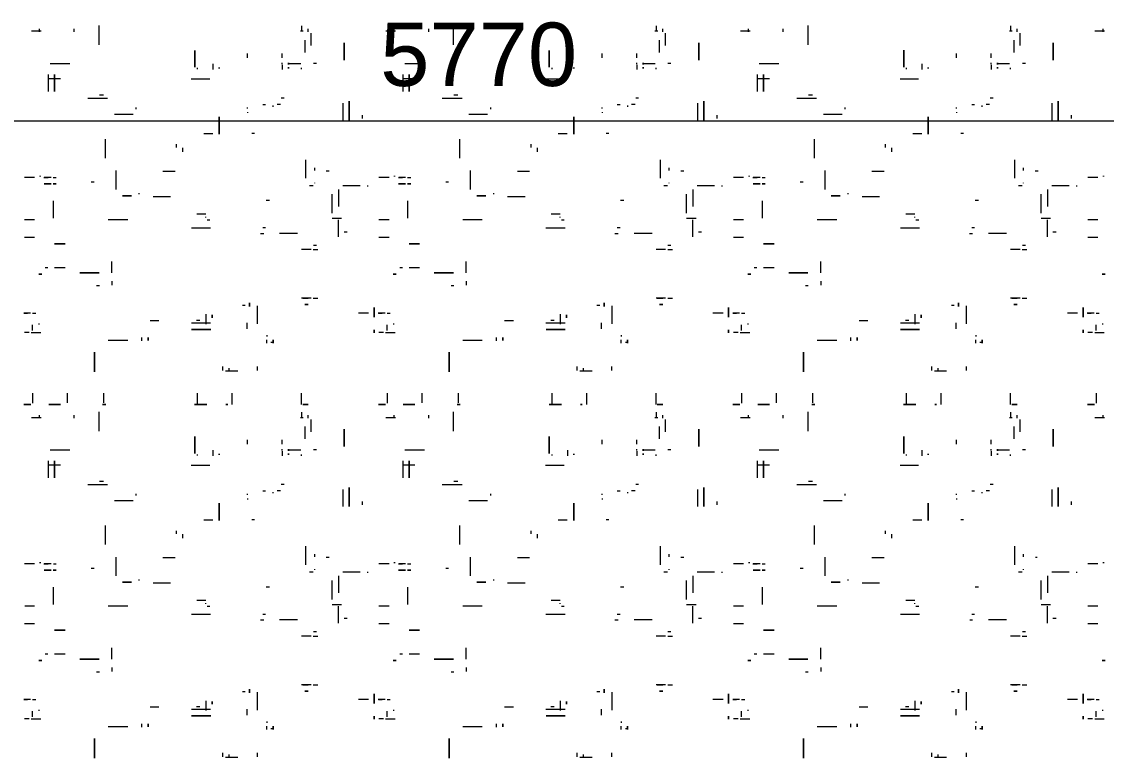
# Model space of a CAD drawing. Header units: millimetres. Extents: x -21051 to 202668, y -15646 to 13691.
# Drawn here: x -10191 to -8479, y 4382 to 5544 of the extents above; entities that cross this region are included whole.
import ezdxf

# ---------------------------------------------------------------- set-up
doc = ezdxf.new("R2010")
doc.units = ezdxf.units.MM
for name, color, linetype, lineweight in [('A-ANNO-DIMS', 211, 'Continuous', 9), ('A-ANNO-DIMS-100', 211, 'Continuous', 9), ('G-IMPT', 8, 'Continuous', 5), ('I-FURN', 30, 'Continuous', 5)]:
    doc.layers.add(name, color=color, linetype=linetype, lineweight=lineweight)
doc.layers.get('0').off()
doc.layers.get('I-FURN').off()
doc.styles.add('Arial_3', font='arial.ttf', dxfattribs={"height": 100})
doc.dimstyles.new('Arial_1_0', dxfattribs={"dimscale": 304.8, "dimtxt": 102.02594, "dimasz": 0.328084, "dimexe": 0.328084, "dimexo": 0.0625, "dimgap": 0.082021, "dimtad": 1, "dimdec": 0, "dimzin": 0, "dimdsep": 46, "dimtxsty": 'Arial_3', "dimblk1": 'OBLIQUE', "dimblk2": 'OBLIQUE', "dimsah": 1, "dimcen": 0.09, "dimdle": 0.328084, "dimazin": 0, "dimtfac": 1, "dimtdec": 4, "dimtix": 1, "dimtmove": 0, "dimatfit": 3, "dimfxl": 0.492126, "dimfxlon": 1, "dimtvp": 1, "dimtolj": 1, "dimtzin": 0, "dimarcsym": 2})

# ---------------------------------------------------------------- blocks, each defined once
blk = doc.blocks.new('FUR_8_Carpet - _-1171524-00_Ground floor')
at = {"layer": 'G-IMPT'}
for p, q in [((-438.1, -284), (-438.1, -281.5)), ((-438.1, -287.7), (-438.1, -284)), ((-397, -280.7), (-407.5, -280.7)), ((-393.4, -285), (-393.4, -279.6)), ((-388.2, -280.7), (-392.1, -280.7)), ((-383.4, -287.5), (-383.4, -281.5)), ((121.2, -287.7), (121.2, -281.5)), ((165.9, -285), (165.9, -279.6)), ((175.9, -287.5), (175.9, -281.5)), ((680.6, -287.7), (680.6, -281.5)), ((725.3, -285), (725.3, -279.6)), ((735.3, -287.5), (735.3, -281.5)), ((-453.3, -324.6), (-453.3, -327.3)), ((106.1, -324.6), (106.1, -329.8)), ((665.4, -324.6), (665.4, -329.8)), ((-641.1, -341.3), (-656.1, -341.3)), ((-637.7, -341.3), (-630.3, -341.3)), ((-464.3, -325.7), (-459.8, -325.7)), ((-463.3, -329.8), (-463.3, -326.7)), ((-463.3, -326.7), (-463.3, -329.8)), ((-453.3, -327.3), (-453.3, -329.8)), ((-453.3, -337.2), (-453.3, -335.1)), ((-256.4, -328.2), (-256.4, -333.2)), ((-203.3, -329), (-234.1, -329)), ((-81.7, -341.3), (-96.7, -341.3)), ((-78.4, -341.3), (-71, -341.3)), ((95.1, -325.7), (99.5, -325.7)), ((106.1, -337.2), (106.1, -335.1)), ((303, -328.2), (303, -333.2)), ((356.1, -329), (325.3, -329)), ((477.7, -341.3), (462.7, -341.3)), ((481, -341.3), (488.4, -341.3)), ((654.5, -325.7), (658.9, -325.7)), ((665.4, -337.2), (665.4, -335.1)), ((862.3, -328.2), (862.3, -333.2)), ((915.4, -329), (884.6, -329)), ((1034.4, -341.3), (1022, -341.3)), ((1037, -341.3), (1034.4, -341.3)), ((1040.3, -341.3), (1045.4, -341.3)), ((1045.4, -341.3), (1047.7, -341.3)), ((-653.3, -355.5), (-653.3, -353.8)), ((-643.3, -344.7), (-643.3, -353.4)), ((-439, -355.2), (-439, -367.4)), ((-422.3, -347.3), (-422.3, -356.7)), ((-364.8, -355.8), (-334.6, -355.8)), ((-357.2, -369.9), (-357.2, -354.5)), ((-93.9, -355.5), (-93.9, -353.8)), ((-83.9, -344.7), (-83.9, -353.4)), ((120.3, -355.2), (120.3, -383.3)), ((137.1, -347.3), (137.1, -356.7)), ((194.5, -355.8), (224.8, -355.8)), ((202.1, -369.9), (202.1, -354.5)), ((465.4, -355.5), (465.4, -353.8)), ((475.4, -344.7), (475.4, -353.4)), ((679.7, -355.2), (679.7, -383.3)), ((696.4, -347.3), (696.4, -356.7)), ((753.9, -355.8), (784.1, -355.8)), ((761.5, -369.9), (761.5, -354.5)), ((1024.8, -355.5), (1024.8, -353.8)), ((1034.8, -344.7), (1034.8, -353.4)), ((-643.3, -371.8), (-648.2, -371.8)), ((-640.1, -371.8), (-629.2, -371.8)), ((-629.6, -371.8), (-635.3, -371.8)), ((-613.9, -371.8), (-598, -371.8)), ((-439, -367.4), (-439, -383.3)), ((-342.5, -360.6), (-347.6, -360.6)), ((-283.3, -359.5), (-269.2, -359.5)), ((-83.9, -371.8), (-88.8, -371.8)), ((-80.7, -371.8), (-69.9, -371.8)), ((-70.3, -371.8), (-76, -371.8)), ((-54.6, -371.8), (-38.7, -371.8)), ((216.9, -360.6), (211.7, -360.6)), ((276, -359.5), (290.2, -359.5)), ((475.4, -371.8), (470.5, -371.8)), ((478.6, -371.8), (489.5, -371.8)), ((489.1, -371.8), (483.4, -371.8)), ((504.8, -371.8), (520.7, -371.8)), ((776.3, -360.6), (771.1, -360.6)), ((835.4, -359.5), (849.5, -359.5)), ((1034.8, -371.8), (1029.9, -371.8)), ((1038, -371.8), (1041, -371.8)), ((1041, -371.8), (1048.8, -371.8)), ((1048.4, -371.8), (1042.7, -371.8)), ((-518.3, -384.5), (-518.3, -385.9)), ((-419.3, -383.8), (-414.9, -383.8)), ((41.1, -384.5), (41.1, -385.9)), ((140, -383.8), (144.5, -383.8)), ((600.4, -384.5), (600.4, -385.9)), ((699.4, -383.8), (703.8, -383.8)), ((-526.6, -395.2), (-534, -395.2)), ((-523.3, -395.2), (-508.3, -395.2)), ((32.7, -395.2), (25.3, -395.2)), ((36, -395.2), (51, -395.2)), ((592.1, -395.2), (584.7, -395.2)), ((595.4, -395.2), (610.4, -395.2)), ((-208.7, -422.1), (-208.7, -415.9)), ((-189.2, -415.1), (-184.8, -415.1)), ((350.7, -422.1), (350.7, -415.9)), ((370.2, -415.1), (374.6, -415.1)), ((910, -422.1), (910, -415.9)), ((929.5, -415.1), (933.9, -415.1)), ((-208.7, -435.4), (-208.7, -453.2)), ((-135.3, -443.6), (-118.6, -443.6)), ((-108.2, -443.6), (-103.7, -443.6)), ((350.7, -435.4), (350.7, -453.2)), ((424.1, -443.6), (440.8, -443.6)), ((451.2, -443.6), (455.6, -443.6)), ((910, -435.4), (910, -453.2)), ((983.4, -443.6), (1000.1, -443.6)), ((1010.6, -443.6), (1012.7, -443.6)), ((1012.7, -443.6), (1015, -443.6)), ((-526.6, -472), (-534, -472)), ((-531.9, -478.6), (-527.1, -478.6)), ((-523.3, -472), (-508.3, -472)), ((32.7, -472), (25.3, -472)), ((27.5, -478.6), (32.2, -478.6)), ((36, -472), (51, -472)), ((592.1, -472), (584.7, -472)), ((586.8, -478.6), (591.6, -478.6)), ((595.4, -472), (610.4, -472)), ((-646.3, -491), (-630.4, -491)), ((-566.5, -492.2), (-566.5, -494.1)), ((-566.5, -494.1), (-566.5, -519.1)), ((-87, -491), (-71.1, -491)), ((-7.1, -492.2), (-7.1, -494.1)), ((-7.1, -494.1), (-7.1, -519.1)), ((472.4, -491), (488.3, -491)), ((552.2, -492.2), (552.2, -494.1)), ((552.2, -494.1), (552.2, -519.1)), ((1031.7, -491), (1047.6, -491)), ((-580.1, -499.8), (-575.3, -499.8)), ((-502.1, -497.6), (-473.6, -497.6)), ((-447, -506.7), (-451.5, -506.7)), ((-444.3, -497.6), (-448.5, -497.6)), ((-364.8, -506.1), (-334.6, -506.1)), ((-20.7, -499.8), (-15.9, -499.8)), ((57.2, -497.6), (85.7, -497.6)), ((112.3, -506.7), (107.9, -506.7)), ((116, -497.6), (110.9, -497.6)), ((194.5, -506.1), (224.8, -506.1)), ((538.6, -499.8), (543.4, -499.8)), ((616.6, -497.6), (645.1, -497.6)), ((671.7, -506.7), (667.2, -506.7)), ((675.4, -497.6), (670.2, -497.6)), ((753.9, -506.1), (784.1, -506.1)), ((-646.3, -519.1), (-630.4, -519.1)), ((-571.5, -521.2), (-556.5, -521.2)), ((-561.8, -521.2), (-558.2, -521.2)), ((-556.5, -529.7), (-556.5, -534.5)), ((-363.5, -518.7), (-359.1, -518.7)), ((-357.2, -522.6), (-357.2, -523.6)), ((-342.9, -528.7), (-357.1, -528.7)), ((-203.3, -519.8), (-234.1, -519.8)), ((-116.3, -549.2), (-116.3, -521.8)), ((-87, -519.1), (-71.1, -519.1)), ((-12.1, -521.2), (2.9, -521.2)), ((-2.5, -521.2), (1.1, -521.2)), ((2.9, -529.7), (2.9, -534.5)), ((195.8, -518.7), (200.3, -518.7)), ((202.1, -522.6), (202.1, -523.6)), ((216.4, -528.7), (202.3, -528.7)), ((356.1, -519.8), (325.3, -519.8)), ((443, -549.2), (443, -521.8)), ((472.4, -519.1), (488.3, -519.1)), ((547.2, -521.2), (562.2, -521.2)), ((556.9, -521.2), (560.5, -521.2)), ((562.2, -529.7), (562.2, -534.5)), ((755.2, -518.7), (759.6, -518.7)), ((761.5, -522.6), (761.5, -523.6)), ((775.8, -528.7), (761.6, -528.7)), ((915.4, -519.8), (884.6, -519.8)), ((1002.4, -549.2), (1002.4, -521.8)), ((1031.7, -519.1), (1047.2, -519.1)), ((-566.5, -565.1), (-566.5, -540.1)), ((-556.5, -534.5), (-556.5, -559.5)), ((-7.1, -565.1), (-7.1, -540.1)), ((2.9, -534.5), (2.9, -559.5)), ((552.2, -565.1), (552.2, -540.1)), ((562.2, -534.5), (562.2, -559.5)), ((-457.7, -549.3), (-454.8, -549.3)), ((-454.8, -549.3), (-452.3, -549.3)), ((-301.7, -555.5), (-274.1, -555.5)), ((-296.9, -555.5), (-296.9, -556.6)), ((-251.7, -561.3), (-251.7, -559.6)), ((101.7, -549.3), (107.1, -549.3)), ((257.6, -555.5), (285.3, -555.5)), ((262.5, -555.5), (262.5, -556.6)), ((307.6, -561.3), (307.6, -559.6)), ((661, -549.3), (666.4, -549.3)), ((817, -555.5), (844.6, -555.5)), ((821.8, -555.5), (821.8, -556.6)), ((867, -561.3), (867, -559.6)), ((-612.7, -571.8), (-612.7, -573.5)), ((-600.8, -572.8), (-598.2, -572.8)), ((-598.2, -572.8), (-573.2, -572.8)), ((-566.5, -567.1), (-566.5, -565.1)), ((-529, -576.6), (-529, -577.6)), ((-526.5, -572.6), (-520.8, -572.6)), ((-215.7, -567.2), (-215.7, -596.6)), ((-180.9, -578.6), (-176.5, -578.6)), ((-53.4, -571.8), (-53.4, -573.5)), ((-41.4, -572.8), (-38.8, -572.8)), ((-38.8, -572.8), (-13.8, -572.8)), ((-7.1, -567.1), (-7.1, -565.1)), ((30.4, -576.6), (30.4, -577.6)), ((32.9, -572.6), (38.6, -572.6)), ((343.7, -567.2), (343.7, -596.6)), ((378.4, -578.6), (382.9, -578.6)), ((506, -571.8), (506, -573.5)), ((517.9, -572.8), (520.5, -572.8)), ((520.5, -572.8), (545.5, -572.8)), ((552.2, -567.1), (552.2, -565.1)), ((589.7, -576.6), (589.7, -577.6)), ((592.2, -572.6), (597.9, -572.6)), ((903.1, -567.2), (903.1, -596.6)), ((937.8, -578.6), (942.2, -578.6)), ((1016.7, -576), (1014.7, -576)), ((1014.7, -576), (1016.7, -576)), ((-646.3, -586), (-630.4, -586)), ((-550.1, -595.9), (-547.6, -595.9)), ((-529, -597), (-529, -601.2)), ((-514.7, -613.9), (-514.7, -584.5)), ((-116.3, -586), (-121.2, -586)), ((-113.1, -586), (-102.3, -586)), ((-101.7, -586), (-108.4, -586)), ((-87, -586), (-71.1, -586)), ((7.4, -595.9), (12.1, -595.9)), ((30.4, -597), (30.4, -601.2)), ((44.6, -613.9), (44.6, -584.5)), ((264.3, -595.9), (250.5, -595.9)), ((269.8, -595.9), (264.7, -595.9)), ((443, -586), (438.2, -586)), ((446.2, -586), (457.1, -586)), ((457.7, -586), (451, -586)), ((472.4, -586), (488.3, -586)), ((566.7, -595.9), (571.5, -595.9)), ((589.7, -597), (589.7, -601.2)), ((604, -613.9), (604, -584.5)), ((1001.8, -586), (997.5, -586)), ((1005.6, -586), (1014.7, -586)), ((1017.1, -586), (1010.3, -586)), ((1014.7, -586), (1016.4, -586)), ((1031.7, -586), (1047.6, -586)), ((-320.6, -632.7), (-320.6, -626.6)), ((-198.9, -616.5), (-198.9, -646.3)), ((238.7, -632.7), (238.7, -626.6)), ((360.5, -616.5), (360.5, -646.3)), ((798.1, -632.7), (798.1, -626.6)), ((919.8, -616.5), (919.8, -646.3)), ((-310.6, -638.2), (-310.6, -633.3)), ((248.7, -638.2), (248.7, -633.3)), ((808.1, -638.2), (808.1, -633.3)), ((-434.1, -655.5), (-429.7, -655.5)), ((-365.2, -655.5), (-368.2, -655.5)), ((-354.1, -655.5), (-365.2, -655.5)), ((125.3, -655.5), (129.7, -655.5)), ((205.3, -655.5), (191.1, -655.5)), ((684.6, -655.5), (689, -655.5)), ((764.6, -655.5), (750.5, -655.5)), ((-604, -682.7), (-604, -679)), ((-604, -684), (-604, -682.7)), ((-583.5, -676.3), (-583.5, -701.3)), ((-583.5, -701.3), (-583.5, -676.3)), ((-573.5, -701.3), (-573.5, -676.3)), ((-378.4, -681.4), (-378.4, -679.6)), ((-378.4, -679.6), (-378.4, -681.4)), ((-44.6, -682.7), (-44.6, -679)), ((-44.6, -684), (-44.6, -682.7)), ((-24.2, -676.3), (-24.2, -700)), ((-24.2, -700), (-24.2, -676.3)), ((-14.2, -700), (-14.2, -676.3)), ((514.7, -682.7), (514.7, -679)), ((514.7, -684), (514.7, -682.7)), ((535.2, -676.3), (535.2, -700)), ((535.2, -700), (535.2, -676.3)), ((545.2, -700), (545.2, -676.3)), ((-573.5, -703.2), (-573.5, -701.3)), ((-475.3, -701.1), (-469.6, -701.1)), ((-463.6, -697.2), (-463.6, -699.2)), ((-447, -701.1), (-451.5, -701.1)), ((-423.1, -689), (-423.1, -687.6)), ((-423.1, -694.6), (-423.1, -696.2)), ((-247.5, -693.8), (-247.5, -696.2)), ((-213.1, -686), (-242.4, -686)), ((-24.2, -700), (-24.2, -701.3)), ((-24.2, -701.3), (-24.2, -700)), ((-14.2, -701.3), (-14.2, -700)), ((-14.2, -703.2), (-14.2, -701.3)), ((84, -701.1), (89.7, -701.1)), ((95.8, -697.2), (95.8, -699.2)), ((112.3, -701.1), (107.9, -701.1)), ((136.2, -689), (136.2, -687.6)), ((136.2, -694.6), (136.2, -696.2)), ((311.9, -693.8), (311.9, -696.2)), ((346.3, -686), (316.9, -686)), ((535.2, -700), (535.2, -701.3)), ((535.2, -701.3), (535.2, -700)), ((545.2, -701.3), (545.2, -700)), ((545.2, -703.2), (545.2, -701.3)), ((643.4, -701.1), (649.1, -701.1)), ((655.1, -697.2), (655.1, -699.2)), ((671.7, -701.1), (667.2, -701.1)), ((695.6, -689), (695.6, -687.6)), ((695.6, -694.6), (695.6, -696.2)), ((871.2, -693.8), (871.2, -696.2)), ((905.7, -686), (876.3, -686)), ((-480.8, -711.1), (-476.3, -711.1)), ((-171.1, -711.1), (-202.2, -711.1)), ((-189.5, -716.1), (-195.7, -716.1)), ((78.6, -711.1), (83, -711.1)), ((388.3, -711.1), (357.2, -711.1)), ((369.9, -716.1), (363.7, -716.1)), ((637.9, -711.1), (642.4, -711.1)), ((947.7, -711.1), (916.5, -711.1)), ((929.2, -716.1), (923, -716.1)), ((-108.7, -748.3), (-108.7, -721.4)), ((450.7, -748.3), (450.7, -721.4)), ((1010, -748.3), (1010, -721.4)), ((-334, -741.5), (-363.3, -741.5)), ((-127.8, -741.5), (-109.5, -741.5)), ((225.4, -741.5), (196, -741.5)), ((431.6, -741.5), (449.9, -741.5)), ((784.7, -741.5), (755.4, -741.5)), ((990.9, -741.5), (1009.2, -741.5)), ((-531.9, -766), (-527.1, -766)), ((-508.3, -756.5), (-508.3, -758.6)), ((-487.8, -766), (-506.9, -766)), ((-477.8, -763.5), (-477.8, -756.1)), ((-477.8, -759.3), (-477.8, -757.8)), ((-477.8, -764.9), (-477.8, -766.6)), ((-368.4, -765.1), (-368.4, -756.1)), ((-344.1, -756.7), (-344.1, -758.6)), ((-111.7, -766), (-142.8, -766)), ((27.5, -766), (32.2, -766)), ((51.1, -756.5), (51.1, -758.6)), ((71.5, -766), (52.4, -766)), ((81.5, -763.5), (81.5, -756.1)), ((81.5, -759.3), (81.5, -757.8)), ((81.5, -764.9), (81.5, -766.6)), ((191, -765.1), (191, -756.1)), ((215.2, -756.7), (215.2, -758.6)), ((447.7, -766), (416.6, -766)), ((586.8, -766), (591.6, -766)), ((610.4, -756.5), (610.4, -758.6)), ((630.9, -766), (611.8, -766)), ((640.9, -763.5), (640.9, -756.1)), ((640.9, -759.3), (640.9, -757.8)), ((640.9, -764.9), (640.9, -766.6)), ((750.3, -765.1), (750.3, -756.1)), ((774.6, -756.7), (774.6, -758.6)), ((1007, -766), (975.9, -766)), ((-575.6, -771.3), (-575.6, -793.5)), ((-575.6, -793.5), (-575.6, -771.3)), ((-513.4, -797.8), (-513.4, -783.4)), ((-477.8, -774.6), (-477.8, -781.8)), ((-423.1, -774.6), (-423.1, -781.8)), ((-16.2, -771.3), (-16.2, -793.5)), ((-16.2, -793.5), (-16.2, -771.3)), ((45.9, -797.8), (45.9, -783.4)), ((81.5, -774.6), (81.5, -781.8)), ((136.2, -774.6), (136.2, -781.8)), ((543.1, -771.3), (543.1, -793.5)), ((543.1, -793.5), (543.1, -771.3)), ((605.3, -797.8), (605.3, -783.4)), ((640.9, -774.6), (640.9, -781.8)), ((695.6, -774.6), (695.6, -781.8)), ((-523.4, -794.3), (-523.4, -799.3)), ((-523.4, -799.3), (-523.4, -813.7)), ((-513.4, -802.8), (-513.4, -797.8)), ((-188.8, -795), (-188.8, -825.5)), ((35.9, -794.3), (35.9, -799.3)), ((35.9, -799.3), (35.9, -813.7)), ((45.9, -802.8), (45.9, -797.8)), ((370.5, -795), (370.5, -825.5)), ((595.3, -794.3), (595.3, -799.3)), ((595.3, -799.3), (595.3, -813.7)), ((605.3, -802.8), (605.3, -797.8)), ((929.9, -795), (929.9, -825.5)), ((-641.5, -817), (-656.5, -817)), ((-653.8, -820.5), (-653.8, -815.9)), ((-518.3, -820.5), (-518.3, -815.9)), ((-506.5, -817), (-510.9, -817)), ((-508.3, -825.2), (-508.3, -817.8)), ((-149.1, -820.5), (-149.1, -815.9)), ((-82.2, -817), (-97.2, -817)), ((-94.4, -820.5), (-94.4, -815.9)), ((41.1, -820.5), (41.1, -815.9)), ((52.9, -817), (48.5, -817)), ((51.1, -825.2), (51.1, -817.8)), ((410.2, -820.5), (410.2, -815.9)), ((477.2, -817), (462.2, -817)), ((464.9, -820.5), (464.9, -815.9)), ((600.4, -820.5), (600.4, -815.9)), ((612.3, -817), (607.8, -817)), ((610.4, -825.2), (610.4, -817.8)), ((969.6, -820.5), (969.6, -815.9)), ((1036.5, -817), (1021.5, -817)), ((1024.3, -820.5), (1024.3, -815.9)), ((-508.3, -837.1), (-508.3, -855.1)), ((-398.9, -837.3), (-398.9, -855.1)), ((-344.1, -838.1), (-344.1, -855.1)), ((51.1, -837.1), (51.1, -855.1)), ((160.5, -837.3), (160.5, -855.1)), ((215.2, -838.1), (215.2, -855.1)), ((610.4, -837.1), (610.4, -855.1)), ((719.9, -837.3), (719.9, -855.1)), ((774.6, -838.1), (774.6, -855.1)), ((-643.8, -839.5), (-643.8, -855.1)), ((-196.4, -839.9), (-196.4, -855.1)), ((-139.1, -839.9), (-139.1, -855.1)), ((-84.4, -839.5), (-84.4, -855.1)), ((363, -839.9), (363, -855.1)), ((420.2, -839.9), (420.2, -855.1)), ((474.9, -839.5), (474.9, -855.1)), ((922.3, -839.9), (922.3, -855.1)), ((979.6, -839.9), (979.6, -855.1)), ((1034.3, -839.5), (1034.3, -855.1)), ((-393.4, -894.7), (-393.4, -889.2)), ((165.9, -894.7), (165.9, -889.2)), ((725.3, -894.7), (725.3, -889.2)), ((-438.1, -897.4), (-438.1, -891.1)), ((-383.4, -897.1), (-383.4, -891.1)), ((121.2, -897.4), (121.2, -891.1)), ((175.9, -897.1), (175.9, -891.1)), ((680.6, -897.4), (680.6, -891.1)), ((735.3, -897.1), (735.3, -891.1)), ((-464.3, -935.3), (-459.8, -935.3)), ((-453.3, -934.3), (-453.3, -939.5)), ((-256.4, -937.9), (-256.4, -942.9)), ((-203.3, -938.7), (-234.1, -938.7)), ((95.1, -935.3), (99.5, -935.3)), ((106.1, -934.3), (106.1, -939.5)), ((303, -937.9), (303, -942.9)), ((356.1, -938.7), (325.3, -938.7)), ((654.5, -935.3), (658.9, -935.3)), ((665.4, -934.3), (665.4, -939.5)), ((862.3, -937.9), (862.3, -942.9)), ((915.4, -938.7), (884.6, -938.7)), ((-641.1, -951), (-656.1, -951)), ((-643.3, -954.3), (-643.3, -963)), ((-637.7, -951), (-630.3, -951)), ((-453.3, -946.8), (-453.3, -944.8)), ((-422.3, -956.9), (-422.3, -966.4)), ((-81.7, -951), (-96.7, -951)), ((-83.9, -954.3), (-83.9, -963)), ((-78.4, -951), (-71, -951)), ((106.1, -946.8), (106.1, -944.8)), ((137.1, -956.9), (137.1, -966.4)), ((477.7, -951), (462.7, -951)), ((475.4, -954.3), (475.4, -963)), ((481, -951), (488.4, -951)), ((665.4, -946.8), (665.4, -944.8)), ((696.4, -956.9), (696.4, -966.4)), ((1037, -951), (1022, -951)), ((1034.8, -954.3), (1034.8, -963)), ((1040.3, -951), (1047.7, -951)), ((-653.3, -965.1), (-653.3, -963.5)), ((-439, -964.8), (-439, -993)), ((-364.8, -965.5), (-334.6, -965.5)), ((-357.2, -979.6), (-357.2, -964.2)), ((-342.5, -970.3), (-347.6, -970.3)), ((-283.3, -969.2), (-269.2, -969.2)), ((-93.9, -965.1), (-93.9, -963.5)), ((120.3, -964.8), (120.3, -993)), ((194.5, -965.5), (224.8, -965.5)), ((202.1, -979.6), (202.1, -964.2)), ((216.9, -970.3), (211.7, -970.3)), ((276, -969.2), (290.2, -969.2)), ((465.4, -965.1), (465.4, -963.5)), ((679.7, -964.8), (679.7, -993)), ((753.9, -965.5), (784.1, -965.5)), ((761.5, -979.6), (761.5, -964.2)), ((776.3, -970.3), (771.1, -970.3)), ((835.4, -969.2), (849.5, -969.2)), ((1024.8, -965.1), (1024.8, -963.5)), ((-643.3, -981.4), (-648.2, -981.4)), ((-640.1, -981.4), (-629.2, -981.4)), ((-629.6, -981.4), (-635.3, -981.4)), ((-613.9, -981.4), (-598, -981.4)), ((-83.9, -981.4), (-88.8, -981.4)), ((-80.7, -981.4), (-69.9, -981.4)), ((-70.3, -981.4), (-76, -981.4)), ((-54.6, -981.4), (-38.7, -981.4)), ((475.4, -981.4), (470.5, -981.4)), ((478.6, -981.4), (489.5, -981.4)), ((489.1, -981.4), (483.4, -981.4)), ((504.8, -981.4), (520.7, -981.4)), ((1034.8, -981.4), (1029.9, -981.4)), ((1038, -981.4), (1048.8, -981.4)), ((1048.4, -981.4), (1042.7, -981.4)), ((-526.6, -1004.9), (-534, -1004.9)), ((-523.3, -1004.9), (-508.3, -1004.9)), ((-518.3, -994.1), (-518.3, -995.6)), ((-419.3, -993.4), (-414.9, -993.4)), ((32.7, -1004.9), (25.3, -1004.9)), ((36, -1004.9), (51, -1004.9)), ((41.1, -994.1), (41.1, -995.6)), ((140, -993.4), (144.5, -993.4)), ((592.1, -1004.9), (584.7, -1004.9)), ((595.4, -1004.9), (610.4, -1004.9)), ((600.4, -994.1), (600.4, -995.6)), ((699.4, -993.4), (703.8, -993.4)), ((-208.7, -1031.8), (-208.7, -1025.6)), ((-189.2, -1024.8), (-184.8, -1024.8)), ((350.7, -1031.8), (350.7, -1025.6)), ((370.2, -1024.8), (374.6, -1024.8)), ((910, -1031.8), (910, -1025.6)), ((929.5, -1024.8), (933.9, -1024.8)), ((-208.7, -1045.1), (-208.7, -1062.9)), ((-135.3, -1053.2), (-118.6, -1053.2)), ((-108.2, -1053.2), (-103.7, -1053.2)), ((350.7, -1045.1), (350.7, -1062.9)), ((424.1, -1053.2), (440.8, -1053.2)), ((451.2, -1053.2), (455.6, -1053.2)), ((910, -1045.1), (910, -1062.9)), ((983.4, -1053.2), (1000.1, -1053.2)), ((1010.6, -1053.2), (1015, -1053.2)), ((-526.6, -1081.7), (-534, -1081.7)), ((-531.9, -1088.3), (-527.1, -1088.3)), ((-523.3, -1081.7), (-508.3, -1081.7)), ((32.7, -1081.7), (25.3, -1081.7)), ((27.5, -1088.3), (32.2, -1088.3)), ((36, -1081.7), (51, -1081.7)), ((592.1, -1081.7), (584.7, -1081.7)), ((586.8, -1088.3), (591.6, -1088.3)), ((595.4, -1081.7), (610.4, -1081.7)), ((-646.3, -1100.7), (-630.4, -1100.7)), ((-580.1, -1109.4), (-575.3, -1109.4)), ((-566.5, -1101.8), (-566.5, -1103.8)), ((-566.5, -1103.8), (-566.5, -1128.8)), ((-502.1, -1107.3), (-473.6, -1107.3)), ((-443.3, -1107.3), (-448.5, -1107.3)), ((-87, -1100.7), (-71.1, -1100.7)), ((-20.7, -1109.4), (-15.9, -1109.4)), ((-7.1, -1101.8), (-7.1, -1103.8)), ((-7.1, -1103.8), (-7.1, -1128.8)), ((57.2, -1107.3), (85.7, -1107.3)), ((116, -1107.3), (110.9, -1107.3)), ((472.4, -1100.7), (488.3, -1100.7)), ((538.6, -1109.4), (543.4, -1109.4)), ((552.2, -1101.8), (552.2, -1103.8)), ((552.2, -1103.8), (552.2, -1128.8)), ((616.6, -1107.3), (645.1, -1107.3)), ((675.4, -1107.3), (670.2, -1107.3)), ((1031.7, -1100.7), (1047.6, -1100.7)), ((-646.3, -1128.8), (-630.4, -1128.8)), ((-447, -1116.4), (-451.5, -1116.4)), ((-364.8, -1115.7), (-334.6, -1115.7)), ((-363.5, -1128.3), (-359.1, -1128.3)), ((-203.3, -1129.4), (-234.1, -1129.4)), ((-87, -1128.8), (-71.1, -1128.8)), ((112.3, -1116.4), (107.9, -1116.4)), ((194.5, -1115.7), (224.8, -1115.7)), ((195.8, -1128.3), (200.3, -1128.3)), ((356.1, -1129.4), (325.3, -1129.4)), ((472.4, -1128.8), (488.3, -1128.8)), ((671.7, -1116.4), (667.2, -1116.4)), ((753.9, -1115.7), (784.1, -1115.7)), ((755.2, -1128.3), (759.6, -1128.3)), ((915.4, -1129.4), (884.6, -1129.4)), ((1031.7, -1128.8), (1047.6, -1128.8)), ((-571.5, -1130.9), (-556.5, -1130.9)), ((-561.8, -1130.9), (-558.2, -1130.9)), ((-556.5, -1139.4), (-556.5, -1144.2)), ((-556.5, -1144.2), (-556.5, -1169.2)), ((-357.2, -1132.3), (-357.2, -1133.2)), ((-342.9, -1138.3), (-357.1, -1138.3)), ((-116.3, -1158.8), (-116.3, -1131.5)), ((-12.1, -1130.9), (2.9, -1130.9)), ((-2.5, -1130.9), (1.1, -1130.9)), ((2.9, -1139.4), (2.9, -1144.2)), ((2.9, -1144.2), (2.9, -1169.2)), ((202.1, -1132.3), (202.1, -1133.2)), ((216.4, -1138.3), (202.3, -1138.3)), ((443, -1158.8), (443, -1131.5)), ((547.2, -1130.9), (562.2, -1130.9)), ((556.9, -1130.9), (560.5, -1130.9)), ((562.2, -1139.4), (562.2, -1144.2)), ((562.2, -1144.2), (562.2, -1169.2)), ((761.5, -1132.3), (761.5, -1133.2)), ((775.8, -1138.3), (761.6, -1138.3)), ((1002.4, -1158.8), (1002.4, -1131.5)), ((-566.5, -1174.8), (-566.5, -1149.8)), ((-457.7, -1159), (-452.3, -1159)), ((-7.1, -1174.8), (-7.1, -1149.8)), ((101.7, -1159), (107.1, -1159)), ((552.2, -1174.8), (552.2, -1149.8)), ((661, -1159), (666.4, -1159)), ((-566.5, -1176.7), (-566.5, -1174.8)), ((-301.7, -1165.2), (-274.1, -1165.2)), ((-296.9, -1165.2), (-296.9, -1166.2)), ((-251.7, -1171), (-251.7, -1169.3)), ((-215.7, -1176.8), (-215.7, -1206.3)), ((-7.1, -1176.7), (-7.1, -1174.8)), ((257.6, -1165.2), (285.3, -1165.2)), ((262.5, -1165.2), (262.5, -1166.2)), ((307.6, -1171), (307.6, -1169.3)), ((343.7, -1176.8), (343.7, -1206.3)), ((552.2, -1176.7), (552.2, -1174.8)), ((817, -1165.2), (844.6, -1165.2)), ((821.8, -1165.2), (821.8, -1166.2)), ((867, -1171), (867, -1169.3)), ((903.1, -1176.8), (903.1, -1206.3)), ((-646.3, -1195.7), (-630.4, -1195.7)), ((-612.7, -1181.4), (-612.7, -1183.1)), ((-600.8, -1182.5), (-598.2, -1182.5)), ((-598.2, -1182.5), (-573.2, -1182.5)), ((-529, -1186.3), (-529, -1187.2)), ((-526.5, -1182.3), (-520.8, -1182.3)), ((-514.7, -1223.6), (-514.7, -1194.2)), ((-180.9, -1188.3), (-176.5, -1188.3)), ((-116.3, -1195.7), (-121.2, -1195.7)), ((-113.1, -1195.7), (-102.3, -1195.7)), ((-101.7, -1195.7), (-108.4, -1195.7)), ((-87, -1195.7), (-71.1, -1195.7)), ((-53.4, -1181.4), (-53.4, -1183.1)), ((-41.4, -1182.5), (-38.8, -1182.5)), ((-38.8, -1182.5), (-13.8, -1182.5)), ((30.4, -1186.3), (30.4, -1187.2)), ((32.9, -1182.3), (38.6, -1182.3)), ((44.6, -1223.6), (44.6, -1194.2)), ((378.4, -1188.3), (382.9, -1188.3)), ((443, -1195.7), (438.2, -1195.7)), ((446.2, -1195.7), (457.1, -1195.7)), ((457.7, -1195.7), (451, -1195.7)), ((472.4, -1195.7), (488.3, -1195.7)), ((506, -1181.4), (506, -1183.1)), ((517.9, -1182.5), (520.5, -1182.5)), ((520.5, -1182.5), (545.5, -1182.5)), ((589.7, -1186.3), (589.7, -1187.2)), ((592.2, -1182.3), (597.9, -1182.3)), ((604, -1223.6), (604, -1194.2)), ((937.8, -1188.3), (942.2, -1188.3)), ((1002.4, -1195.7), (997.5, -1195.7)), ((1005.6, -1195.7), (1016.4, -1195.7)), ((1017.1, -1195.7), (1010.3, -1195.7)), ((1031.7, -1195.7), (1047.6, -1195.7)), ((-552, -1205.6), (-547.2, -1205.6)), ((-529, -1206.6), (-529, -1210.9)), ((7.4, -1205.6), (12.1, -1205.6)), ((30.4, -1206.6), (30.4, -1210.9)), ((566.7, -1205.6), (571.5, -1205.6)), ((589.7, -1206.6), (589.7, -1210.9)), ((-198.9, -1226.1), (-198.9, -1256)), ((360.5, -1226.1), (360.5, -1256)), ((919.8, -1226.1), (919.8, -1256)), ((-320.6, -1242.4), (-320.6, -1236.2)), ((-310.6, -1247.9), (-310.6, -1242.9)), ((238.7, -1242.4), (238.7, -1236.2)), ((248.7, -1247.9), (248.7, -1242.9)), ((798.1, -1242.4), (798.1, -1236.2)), ((808.1, -1247.9), (808.1, -1242.9)), ((-434.1, -1265.1), (-429.7, -1265.1)), ((-354.1, -1265.1), (-368.2, -1265.1)), ((125.3, -1265.1), (129.7, -1265.1)), ((205.3, -1265.1), (191.1, -1265.1)), ((684.6, -1265.1), (689, -1265.1)), ((764.6, -1265.1), (750.5, -1265.1)), ((-604, -1292.4), (-604, -1288.6)), ((-604, -1293.7), (-604, -1292.4)), ((-583.5, -1285.9), (-583.5, -1310.9)), ((-583.5, -1310.9), (-583.5, -1285.9)), ((-573.5, -1310.9), (-573.5, -1285.9)), ((-423.1, -1298.7), (-423.1, -1297.3)), ((-213.1, -1295.6), (-242.4, -1295.6)), ((-44.6, -1292.4), (-44.6, -1288.6)), ((-44.6, -1293.7), (-44.6, -1292.4)), ((-24.2, -1285.9), (-24.2, -1310.9)), ((-24.2, -1310.9), (-24.2, -1285.9)), ((-14.2, -1310.9), (-14.2, -1285.9)), ((136.2, -1298.7), (136.2, -1297.3)), ((346.3, -1295.6), (316.9, -1295.6)), ((514.7, -1292.4), (514.7, -1288.6)), ((514.7, -1293.7), (514.7, -1292.4)), ((535.2, -1285.9), (535.2, -1310.9)), ((535.2, -1310.9), (535.2, -1285.9)), ((545.2, -1310.9), (545.2, -1285.9)), ((695.6, -1298.7), (695.6, -1297.3)), ((905.7, -1295.6), (876.3, -1295.6)), ((-573.5, -1312.9), (-573.5, -1310.9)), ((-475.3, -1310.7), (-469.6, -1310.7)), ((-463.6, -1306.8), (-463.6, -1308.9)), ((-447, -1310.7), (-451.5, -1310.7)), ((-423.1, -1304.2), (-423.1, -1305.9)), ((-247.5, -1303.5), (-247.5, -1305.9)), ((-14.2, -1312.9), (-14.2, -1310.9)), ((84, -1310.7), (89.7, -1310.7)), ((95.8, -1306.8), (95.8, -1308.9)), ((112.3, -1310.7), (107.9, -1310.7)), ((136.2, -1304.2), (136.2, -1305.9)), ((311.9, -1303.5), (311.9, -1305.9)), ((545.2, -1312.9), (545.2, -1310.9)), ((643.4, -1310.7), (649.1, -1310.7)), ((655.1, -1306.8), (655.1, -1308.9)), ((671.7, -1310.7), (667.2, -1310.7)), ((695.6, -1304.2), (695.6, -1305.9)), ((871.2, -1303.5), (871.2, -1305.9)), ((-480.8, -1320.7), (-476.3, -1320.7)), ((-171.1, -1320.7), (-202.2, -1320.7)), ((-189.5, -1325.8), (-195.7, -1325.8)), ((-108.7, -1358), (-108.7, -1331)), ((78.6, -1320.7), (83, -1320.7)), ((388.3, -1320.7), (357.2, -1320.7)), ((369.9, -1325.8), (363.7, -1325.8)), ((450.7, -1358), (450.7, -1331)), ((637.9, -1320.7), (642.4, -1320.7)), ((947.7, -1320.7), (916.5, -1320.7)), ((929.2, -1325.8), (923, -1325.8)), ((1010, -1358), (1010, -1331)), ((-334, -1351.2), (-363.3, -1351.2)), ((-127.8, -1351.2), (-109.5, -1351.2)), ((225.4, -1351.2), (196, -1351.2)), ((431.6, -1351.2), (449.9, -1351.2)), ((784.7, -1351.2), (755.4, -1351.2)), ((990.9, -1351.2), (1009.2, -1351.2)), ((-508.3, -1366.2), (-508.3, -1368.3)), ((-477.8, -1373.2), (-477.8, -1365.7)), ((-477.8, -1369), (-477.8, -1367.5)), ((-368.4, -1374.8), (-368.4, -1365.7)), ((-344.1, -1366.4), (-344.1, -1368.3)), ((51.1, -1366.2), (51.1, -1368.3)), ((81.5, -1373.2), (81.5, -1365.7)), ((81.5, -1369), (81.5, -1367.5)), ((191, -1374.8), (191, -1365.7)), ((215.2, -1366.4), (215.2, -1368.3)), ((610.4, -1366.2), (610.4, -1368.3)), ((640.9, -1373.2), (640.9, -1365.7)), ((640.9, -1369), (640.9, -1367.5)), ((750.3, -1374.8), (750.3, -1365.7)), ((774.6, -1366.4), (774.6, -1368.3)), ((-575.6, -1380.9), (-575.6, -1403.2)), ((-575.6, -1403.2), (-575.6, -1380.9)), ((-531.9, -1375.6), (-527.1, -1375.6)), ((-487.8, -1375.6), (-506.9, -1375.6)), ((-477.8, -1374.5), (-477.8, -1376.2)), ((-477.8, -1384.2), (-477.8, -1391.4)), ((-423.1, -1384.2), (-423.1, -1391.4)), ((-111.7, -1375.6), (-142.8, -1375.6)), ((-16.2, -1380.9), (-16.2, -1395.9)), ((-16.2, -1395.9), (-16.2, -1380.9)), ((27.5, -1375.6), (32.2, -1375.6)), ((71.5, -1375.6), (52.4, -1375.6)), ((81.5, -1374.5), (81.5, -1376.2)), ((81.5, -1384.2), (81.5, -1391.4)), ((136.2, -1384.2), (136.2, -1391.4)), ((219.5, -1369.6), (219.5, -1395.9)), ((219.5, -1395.9), (219.5, -1369.6)), ((447.7, -1375.6), (416.6, -1375.6)), ((543.1, -1380.9), (543.1, -1395.9)), ((543.1, -1395.9), (543.1, -1380.9)), ((586.8, -1375.6), (591.6, -1375.6)), ((630.9, -1375.6), (611.8, -1375.6)), ((640.9, -1374.5), (640.9, -1376.2)), ((640.9, -1384.2), (640.9, -1391.4)), ((695.6, -1384.2), (695.6, -1391.4)), ((778.9, -1369.6), (778.9, -1395.9)), ((778.9, -1395.9), (778.9, -1369.6)), ((1007, -1375.6), (975.9, -1375.6)), ((-513.4, -1407.4), (-513.4, -1393)), ((-16.2, -1395.9), (-16.2, -1403.2)), ((-16.2, -1403.2), (-16.2, -1395.9)), ((45.9, -1395.9), (45.9, -1393)), ((45.9, -1407.4), (45.9, -1395.9)), ((543.1, -1395.9), (543.1, -1403.2)), ((543.1, -1403.2), (543.1, -1395.9)), ((605.3, -1395.9), (605.3, -1393)), ((605.3, -1407.4), (605.3, -1395.9)), ((-523.4, -1403.9), (-523.4, -1408.9)), ((-523.4, -1408.9), (-523.4, -1423.4)), ((-513.4, -1412.4), (-513.4, -1407.4)), ((-188.8, -1404.6), (-188.8, -1421.5)), ((35.9, -1403.9), (35.9, -1408.9)), ((35.9, -1408.9), (35.9, -1423.4)), ((45.9, -1412.4), (45.9, -1407.4)), ((370.5, -1404.6), (370.5, -1435.2)), ((595.3, -1403.9), (595.3, -1408.9)), ((595.3, -1408.9), (595.3, -1423.4)), ((605.3, -1412.4), (605.3, -1407.4)), ((929.9, -1404.6), (929.9, -1435.2)), ((-641.5, -1426.7), (-656.5, -1426.7)), ((-653.8, -1430.2), (-653.8, -1425.6)), ((-518.3, -1430.2), (-518.3, -1425.6)), ((-506.5, -1426.7), (-510.9, -1426.7)), ((-508.3, -1434.9), (-508.3, -1427.5)), ((-188.8, -1422.1), (-188.8, -1435.2)), ((-149.1, -1430.2), (-149.1, -1425.6)), ((-92.5, -1426.7), (-97.2, -1426.7)), ((-94.4, -1430.2), (-94.4, -1425.6)), ((-82.2, -1426.7), (-92.5, -1426.7)), ((41.1, -1430.2), (41.1, -1425.6)), ((52.9, -1426.7), (48.5, -1426.7)), ((51.1, -1434.9), (51.1, -1427.5)), ((410.2, -1430.2), (410.2, -1425.6)), ((477.2, -1426.7), (462.2, -1426.7)), ((464.9, -1430.2), (464.9, -1425.6)), ((600.4, -1430.2), (600.4, -1425.6)), ((612.3, -1426.7), (607.8, -1426.7)), ((610.4, -1434.9), (610.4, -1427.5)), ((969.6, -1430.2), (969.6, -1425.6)), ((1036.5, -1426.7), (1021.5, -1426.7)), ((1024.3, -1430.2), (1024.3, -1425.6))]:
    blk.add_line(p, q, dxfattribs=at)
at = {"layer": 'G-IMPT', "flags": 128}
for points in [[(-392.1, -280.7), (-393.4, -280.7), (-397, -280.7)], [(171.1, -280.7), (166, -280.7), (151.8, -280.7)], [(730.5, -280.7), (725.3, -280.7), (711.2, -280.7)], [(-510.1, -395.2), (-513.6, -395.2), (-518.8, -395.2)], [(49.3, -395.2), (45.7, -395.2), (40.5, -395.2)], [(608.6, -395.2), (605.1, -395.2), (599.9, -395.2)], [(-289.5, -595.9), (-294.7, -595.9), (-308.8, -595.9)], [(829.2, -595.9), (824, -595.9), (809.9, -595.9)], [(-388.2, -890.3), (-393.4, -890.3), (-407.5, -890.3)], [(171.1, -890.3), (166, -890.3), (151.8, -890.3)], [(730.5, -890.3), (725.3, -890.3), (711.2, -890.3)], [(-510.1, -1004.9), (-513.6, -1004.9), (-518.8, -1004.9)], [(49.3, -1004.9), (45.7, -1004.9), (40.5, -1004.9)], [(608.6, -1004.9), (605.1, -1004.9), (599.9, -1004.9)], [(-289.5, -1205.6), (-294.7, -1205.6), (-308.8, -1205.6)], [(269.8, -1205.6), (264.7, -1205.6), (250.5, -1205.6)], [(829.2, -1205.6), (824, -1205.6), (809.9, -1205.6)]]:
    blk.add_lwpolyline(points, dxfattribs=at)
for points in [[(-181.8, -310.1), (-181.8, -279)], [(377.6, -310.1), (377.6, -279)], [(936.9, -310.1), (936.9, -279)], [(-463.3, -326.7), (-463.3, -324.7)], [(96.1, -329.8), (96.1, -324.7)], [(655.4, -329.8), (655.4, -324.7)], [(-622.8, -345.5), (-622.8, -340.9)], [(-266.4, -333.2), (-266.4, -328.6)], [(-63.5, -345.5), (-63.5, -340.9)], [(293, -333.2), (293, -328.6)], [(495.9, -345.5), (495.9, -340.9)], [(852.3, -333.2), (852.3, -328.6)], [(-364.9, -345.8), (-334.8, -345.8)], [(194.4, -345.8), (224.6, -345.8)], [(753.8, -345.8), (783.9, -345.8)], [(-622.8, -365.7), (-622.8, -380.9)], [(-367.2, -368.9), (-367.2, -364.3)], [(-63.5, -365.7), (-63.5, -380.9)], [(192.1, -368.9), (192.1, -364.3)], [(495.9, -365.7), (495.9, -380.9)], [(751.5, -368.9), (751.5, -364.3)], [(-518.8, -385.2), (-513.6, -385.2)], [(-426.4, -387.9), (-426.4, -382.5)], [(40.5, -385.2), (45.7, -385.2)], [(133, -387.9), (133, -382.5)], [(599.9, -385.2), (605.1, -385.2)], [(692.3, -387.9), (692.3, -382.5)], [(-657.8, -433.6), (-653, -433.6)], [(-188.7, -435.6), (-158.4, -435.6)], [(-98.4, -433.6), (-93.6, -433.6)], [(370.6, -435.6), (401, -435.6)], [(460.9, -433.6), (465.7, -433.6)], [(930, -435.6), (960.3, -435.6)], [(1020.3, -433.6), (1025.1, -433.6)], [(-118.6, -481), (-135.3, -481)], [(440.8, -481), (424.1, -481)], [(1000.1, -481), (983.4, -481)], [(-225.5, -557.2), (-239.7, -557.2)], [(333.8, -557.2), (319.7, -557.2)], [(893.2, -557.2), (879, -557.2)], [(-121.2, -576), (-116.3, -576)], [(-102.1, -576), (-113.1, -576)], [(438.2, -576), (443, -576)], [(457.3, -576), (446.2, -576)], [(997.5, -576), (1002.4, -576)], [(1014.7, -576), (1005.6, -576)], [(-655.2, -587.2), (-655.2, -588.3)], [(-95.9, -587.2), (-95.9, -588.3)], [(463.5, -587.2), (463.5, -588.3)], [(1022.9, -587.2), (1022.9, -588.3)], [(-378.4, -679.6), (-378.4, -654.4)], [(181, -681.4), (181, -654.4)], [(740.3, -681.4), (740.3, -654.4)], [(-583.5, -701.3), (-583.5, -706.4)], [(-24.2, -701.3), (-24.2, -706.4)], [(535.2, -701.3), (535.2, -706.4)], [(-118.7, -721.4), (-118.7, -748.3)], [(440.7, -721.4), (440.7, -748.3)], [(1000, -721.4), (1000, -748.3)], [(-487.8, -757.9), (-487.8, -759.8)], [(-487.8, -766.6), (-487.8, -764)], [(-378.4, -757.9), (-378.4, -759.3)], [(-339.8, -759.9), (-339.8, -786.9)], [(71.5, -757.9), (71.5, -759.8)], [(71.5, -766.6), (71.5, -764)], [(181, -757.9), (181, -759.3)], [(219.5, -759.9), (219.5, -786.9)], [(630.9, -757.9), (630.9, -759.8)], [(630.9, -766.6), (630.9, -764)], [(740.3, -757.9), (740.3, -759.3)], [(778.9, -759.9), (778.9, -786.9)], [(-575.6, -793.5), (-575.6, -798.2)], [(-16.2, -793.5), (-16.2, -798.2)], [(543.1, -793.5), (543.1, -798.2)], [(-629.5, -837.5), (-640.6, -837.5)], [(-510.2, -837.5), (-513.6, -837.5), (-518.8, -837.5), (-513.6, -837.5)], [(-389, -837.5), (-391.7, -837.5)], [(-358.8, -837.5), (-353.6, -837.5), (-339.5, -837.5), (-353.6, -837.5)], [(-199.5, -837.5), (-194.5, -837.5)], [(-109.5, -837.5), (-127.8, -837.5)], [(-70.1, -837.5), (-81.2, -837.5)], [(49.2, -837.5), (45.7, -837.5), (40.5, -837.5), (45.7, -837.5)], [(170.3, -837.5), (167.6, -837.5)], [(200.5, -837.5), (205.7, -837.5), (219.9, -837.5), (205.7, -837.5)], [(359.9, -837.5), (364.9, -837.5)], [(449.9, -837.5), (431.6, -837.5)], [(489.2, -837.5), (478.2, -837.5)], [(608.6, -837.5), (605.1, -837.5), (599.9, -837.5), (605.1, -837.5)], [(729.7, -837.5), (727, -837.5)], [(759.9, -837.5), (765.1, -837.5), (779.2, -837.5), (765.1, -837.5)], [(919.2, -837.5), (924.3, -837.5)], [(1009.2, -837.5), (990.9, -837.5)], [(1048.6, -837.5), (1037.5, -837.5)], [(-181.8, -919.8), (-181.8, -888.7)], [(377.6, -919.8), (377.6, -888.7)], [(936.9, -919.8), (936.9, -888.7)], [(-463.3, -939.5), (-463.3, -934.3)], [(-266.4, -942.9), (-266.4, -938.3)], [(96.1, -939.5), (96.1, -934.3)], [(293, -942.9), (293, -938.3)], [(655.4, -939.5), (655.4, -934.3)], [(852.3, -942.9), (852.3, -938.3)], [(-622.8, -955.2), (-622.8, -950.6)], [(-364.9, -955.5), (-334.8, -955.5)], [(-63.5, -955.2), (-63.5, -950.6)], [(194.4, -955.5), (224.6, -955.5)], [(495.9, -955.2), (495.9, -950.6)], [(753.8, -955.5), (783.9, -955.5)], [(-622.8, -975.3), (-622.8, -990.6)], [(-367.2, -978.6), (-367.2, -974)], [(-63.5, -975.3), (-63.5, -990.6)], [(192.1, -978.6), (192.1, -974)], [(495.9, -975.3), (495.9, -990.6)], [(751.5, -978.6), (751.5, -974)], [(-426.4, -997.6), (-426.4, -992.2)], [(133, -997.6), (133, -992.2)], [(692.3, -997.6), (692.3, -992.2)], [(-518.8, -994.9), (-513.6, -994.9)], [(40.5, -994.9), (45.7, -994.9)], [(599.9, -994.9), (605.1, -994.9)], [(-657.8, -1043.2), (-653, -1043.2)], [(-98.4, -1043.2), (-93.6, -1043.2)], [(460.9, -1043.2), (465.7, -1043.2)], [(1020.3, -1043.2), (1025.1, -1043.2)], [(-188.7, -1045.2), (-158.4, -1045.2)], [(370.6, -1045.2), (401, -1045.2)], [(930, -1045.2), (960.3, -1045.2)], [(-118.6, -1090.7), (-135.3, -1090.7)], [(440.8, -1090.7), (424.1, -1090.7)], [(1000.1, -1090.7), (983.4, -1090.7)], [(-225.5, -1166.8), (-239.7, -1166.8)], [(333.8, -1166.8), (319.7, -1166.8)], [(893.2, -1166.8), (879, -1166.8)], [(-655.2, -1196.9), (-655.2, -1198)], [(-121.2, -1185.7), (-116.3, -1185.7)], [(-102.1, -1185.7), (-113.1, -1185.7)], [(-95.9, -1196.9), (-95.9, -1198)], [(438.2, -1185.7), (443, -1185.7)], [(457.3, -1185.7), (446.2, -1185.7)], [(463.5, -1196.9), (463.5, -1198)], [(997.5, -1185.7), (1002.4, -1185.7)], [(1016.7, -1185.7), (1005.6, -1185.7)], [(1022.9, -1196.9), (1022.9, -1198)], [(-378.4, -1291), (-378.4, -1264.1)], [(181, -1291), (181, -1264.1)], [(740.3, -1291), (740.3, -1264.1)], [(-583.5, -1310.9), (-583.5, -1316.1)], [(-24.2, -1310.9), (-24.2, -1316.1)], [(535.2, -1310.9), (535.2, -1316.1)], [(-118.7, -1331), (-118.7, -1358)], [(440.7, -1331), (440.7, -1358)], [(1000, -1331), (1000, -1358)], [(-487.8, -1367.6), (-487.8, -1369.5)], [(-378.4, -1367.6), (-378.4, -1369)], [(71.5, -1367.6), (71.5, -1369.5)], [(181, -1367.6), (181, -1369)], [(630.9, -1367.6), (630.9, -1369.5)], [(740.3, -1367.6), (740.3, -1369)], [(-487.8, -1376.2), (-487.8, -1373.7)], [(-339.8, -1369.6), (-339.8, -1396.5)], [(71.5, -1376.2), (71.5, -1373.7)], [(630.9, -1376.2), (630.9, -1373.7)], [(-575.6, -1403.2), (-575.6, -1407.9)], [(-16.2, -1403.2), (-16.2, -1407.9)], [(543.1, -1403.2), (543.1, -1407.9)]]:
    blk.add_lwpolyline(points, close=True, dxfattribs=at)
blk = doc.blocks.new('DIMBLOCK131-00_Ground floor')
at = {"layer": 'A-ANNO-DIMS-100', "transparency": 16777216}
for p, q in [((-12356, 5387.6), (-12356, 5537.6)), ((-6586, 5387.6), (-6586, 5537.6)), ((-12356, 5387.6), (-12306, 5437.6)), ((-6586, 5387.6), (-6536, 5437.6)), ((-12456, 5387.6), (-6586, 5387.6)), ((-12356, 5387.6), (-12406, 5337.6)), ((-12356, 5387.6), (-12356, 5287.6)), ((-6586, 5387.6), (-6636, 5337.6)), ((-6586, 5387.6), (-6586, 5287.6))]:
    blk.add_line(p, q, dxfattribs=at)
at = {"layer": 'A-ANNO-DIMS-100', "color": 0, "transparency": 16777216, "insert": (-9624.8, 5542.5), "char_height": 100, "width": 369.177, "attachment_point": 1, "line_spacing_factor": 0.941778, "style": 'Arial_3'}
blk.add_mtext('5770', dxfattribs=at)
blk = doc.blocks.new('_Oblique')
at = {"color": 0, "linetype": 'ByBlock', "lineweight": -2}
blk.add_line((-0.5, -0.5), (0.5, 0.5), dxfattribs=at)

msp = doc.modelspace()

# ---------------------------------------------------------------- block references
at = {"layer": 'I-FURN', "color": 10, "rotation": 180}
msp.add_blockref('FUR_8_Carpet - _-1171524-00_Ground floor', (-9138.5, 4102.6), dxfattribs=at)

# ---------------------------------------------------------------- dimensions: what is measured, and where the dimension line sits
at = {"layer": 'A-ANNO-DIMS'}
dim = msp.add_linear_dim(base=(-6586, 5387.6), p1=(-12356, 5537.6), p2=(-6586, 5537.6), dimstyle='Arial_1_0', override={"dimpost": '<>', "dimfxl": 5770}, dxfattribs=at)
dim.commit()
dim.dimension.update_dxf_attribs({"geometry": 'DIMBLOCK131-00_Ground floor', "text_midpoint": (-9471, 5463.7)})

doc.saveas('drawing.dxf')
